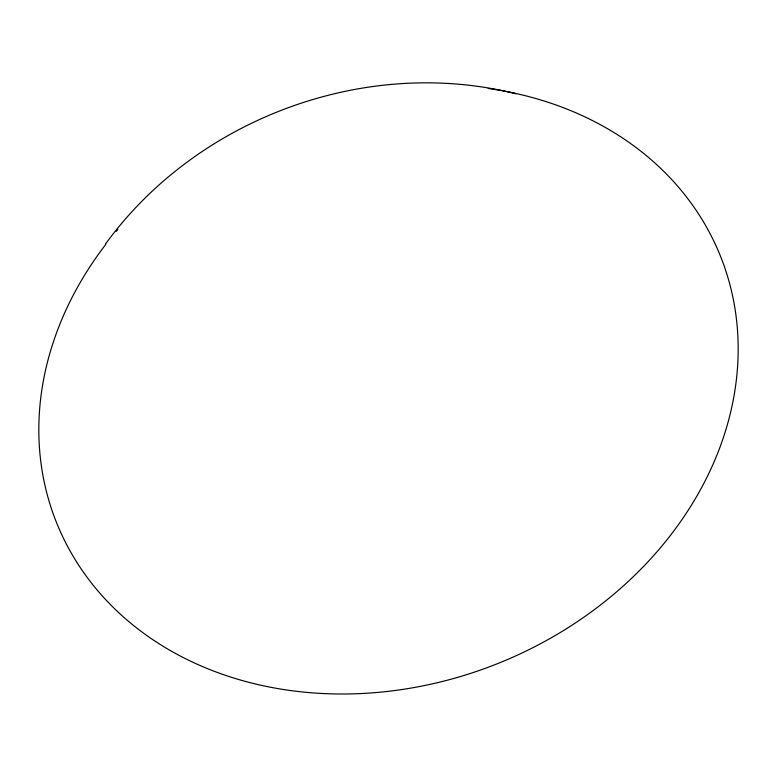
<?xml version="1.0" encoding="UTF-8"?>
<svg xmlns="http://www.w3.org/2000/svg" width="777" height="777" viewBox="0 0 777 777"><rect width="100%" height="100%" fill="white"/><g stroke="black" fill="none" stroke-linecap="round" stroke-linejoin="round"><path stroke-width="1.17" d="M105.487 244.065C196.678 118.425 365.239 56.002 516.064 93.774M488.228 88.461A357.711 295.153 -21.9 0 1 710.217 470.483A357.711 295.153 -21.9 0 1 215.987 671.95A357.711 295.153 -21.9 0 1 105.808 244.347M116.249 231.371A357.711 295.153 -21.9 0 1 117.793 229.545"/></g></svg>
